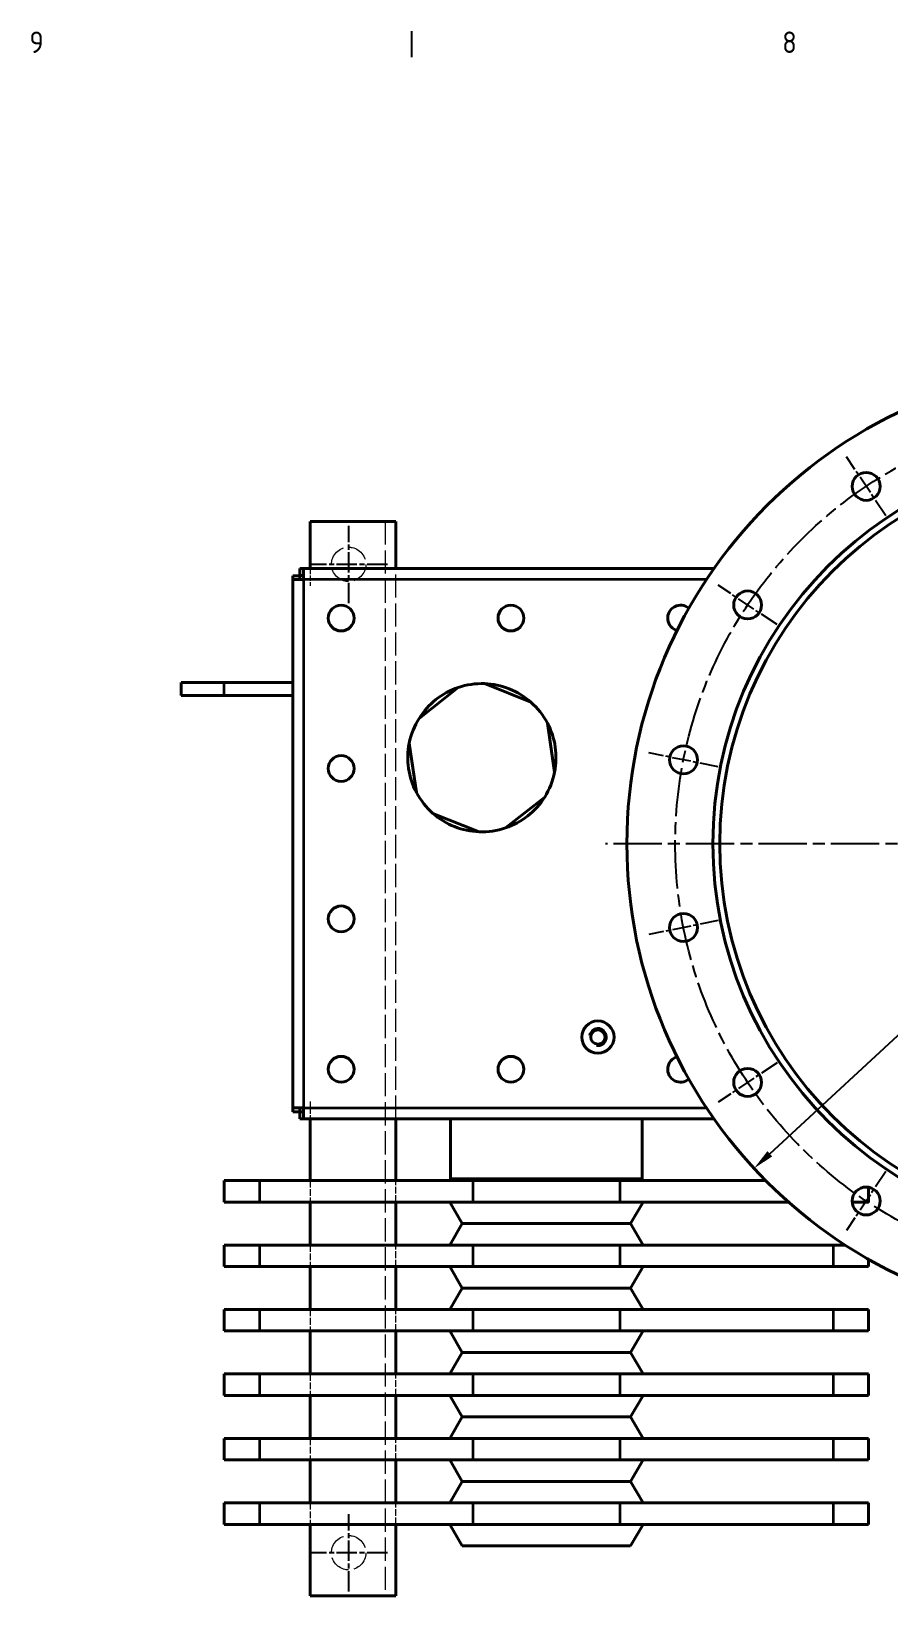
# Model space of a CAD drawing. Header units: millimetres. Extents: x 0 to 4205, y 0 to 2970.
# Drawn here: x 1224 to 1624, y 2154 to 2882 of the extents above; entities that cross this region are included whole.
import ezdxf

# ---------------------------------------------------------------- set-up
doc = ezdxf.new("R2010")
doc.units = ezdxf.units.MM
doc.header["$LTSCALE"] = 5
doc.linetypes.add('CHAIN', pattern=[0.3543, 0.2362, -0.0295, 0.0591, -0.0295])
doc.linetypes.add('DASHED', pattern=[0.2067, 0.1654, -0.0413])
doc.layers.get('0').update_dxf_attribs({"color": 3, "lineweight": 25})
for name, color, linetype, lineweight in [('가려진 것(ISO)', 2, 'DASHED', 18), ('가시적인 것(ISO)', 3, 'Continuous', 40), ('가시적인 좁은 것(ISO)', 3, 'Continuous', 35), ('경계(ISO)', 7, 'Continuous', 25), ('중심 표식(ISO)', 1, 'Continuous', 25), ('중심선(ISO)', 1, 'Continuous', 25), ('치수(ISO)', 2, 'Continuous', 25)]:
    doc.layers.add(name, color=color, linetype=linetype, lineweight=lineweight)
doc.styles.add('문자 텍스트_PSTEK_POSCO', font='isocp.shx')
doc.styles.add('치수 텍스트_PSTEK_POSCO', font='isocp.shx')
doc.dimstyles.new('치수_PSTEK_POSCO', dxfattribs={"dimscale": 5, "dimtxt": 3, "dimasz": 2, "dimexe": 2, "dimexo": 2.5, "dimgap": 1, "dimtad": 1, "dimrnd": 1e-08, "dimdsep": 46, "dimtxsty": '치수 텍스트_PSTEK_POSCO', "dimcen": 0.09, "dimdle": 10, "dimclrd": 7, "dimclre": 7, "dimclrt": 2, "dimadec": 1, "dimazin": 2, "dimtfac": 1, "dimtmove": 0, "dimatfit": 3, "dimfxl": 0, "dimtolj": 1, "dimlwd": -1, "dimlwe": -1, "dimarcsym": 0})

# ---------------------------------------------------------------- blocks, each defined once
blk = doc.blocks.new('경계 Default Border')
at = {"layer": '경계(ISO)'}
blk.add_line((280.33, 574), (280.33, 576.4), dxfattribs=at)
at = {"layer": '경계(ISO)', "color": 2, "char_height": 2, "attachment_point": 7, "style": '문자 텍스트_PSTEK_POSCO'}
for s, insert in [('9', (244.72, 574.38)), ('8', (314.8, 574.38))]:
    blk.add_mtext(s, dxfattribs=dict(at, insert=insert))
blk = doc.blocks.new('*D58')
at = {"layer": 'Defpoints', "color": 0}
for p in [(1887.51, 2655.02), (1560.89, 2352.79)]:
    blk.add_point(p, dxfattribs=at)
at = {"layer": '치수(ISO)', "color": 7}
for p, q in [((1887.51, 2655.02), (1962.54, 2724.45)), ((1568.23, 2359.58), (1880.17, 2648.23))]:
    blk.add_line(p, q, dxfattribs=at)
for points in [[(1879.04, 2649.45), (1881.3, 2647.01), (1887.51, 2655.02)], [(1567.1, 2360.8), (1569.37, 2358.36), (1560.89, 2352.79)]]:
    blk.add_solid(points, dxfattribs=at)
at = {"layer": '치수(ISO)', "color": 2, "insert": (1918, 2700.26), "char_height": 15, "attachment_point": 4, "rotation": 42.77953, "style": '치수 텍스트_PSTEK_POSCO'}
blk.add_mtext('\\A1;∅445', dxfattribs=at)

msp = doc.modelspace()

# ---------------------------------------------------------------- linework, layer by layer
at = {"layer": '가려진 것(ISO)', "ltscale": 13.075485}
msp.add_line((1389.2036, 2653.9047), (1389.2036, 2153.9047), dxfattribs=at)
at = {"layer": '가려진 것(ISO)', "ltscale": 3.047415}
for p, q in [((1354.2036, 2631.9047), (1354.2036, 2623.9047)), ((1354.2036, 2383.9047), (1354.2036, 2375.9047))]:
    msp.add_line(p, q, dxfattribs=at)
at = {"layer": '가려진 것(ISO)', "ltscale": 13.036946}
msp.add_line((1394.2036, 2375.9047), (1394.2036, 2631.9047), dxfattribs=at)
at = {"layer": '가려진 것(ISO)', "ltscale": 3.809293}
for p, q in [((1354.2036, 2347.1047), (1354.2036, 2337.1047)), ((1394.2036, 2337.1047), (1394.2036, 2347.1047)), ((1354.2036, 2317.1047), (1354.2036, 2307.1047)), ((1394.2036, 2307.1047), (1394.2036, 2317.1047)), ((1354.2036, 2287.1047), (1354.2036, 2277.1047)), ((1394.2036, 2277.1047), (1394.2036, 2287.1047)), ((1354.2036, 2257.1047), (1354.2036, 2247.1047)), ((1394.2036, 2247.1047), (1394.2036, 2257.1047)), ((1354.2036, 2227.1047), (1354.2036, 2217.1047)), ((1394.2036, 2217.1047), (1394.2036, 2227.1047)), ((1354.2036, 2197.1047), (1354.2036, 2187.1047)), ((1394.2036, 2187.1047), (1394.2036, 2197.1047))]:
    msp.add_line(p, q, dxfattribs=at)
at = {"layer": '가려진 것(ISO)', "ltscale": 12.182277}
for centre in [(1372.2036, 2633.9047), (1372.2036, 2173.9047)]:
    msp.add_circle(centre, 8, dxfattribs=at)
at = {"layer": '가시적인 것(ISO)'}
for p, q in [((1354.2036, 2653.9047), (1394.2036, 2653.9047)), ((1354.2036, 2653.9047), (1354.2036, 2631.9047)), ((1394.2036, 2631.9047), (1394.2036, 2653.9047)), ((1349.4036, 2628.634), (1346.2036, 2628.634)), ((1346.2036, 2626.9047), (1346.2036, 2628.634)), ((1349.4036, 2626.9047), (1349.4036, 2628.634)), ((1349.4743, 2631.9047), (1351.2036, 2631.9047)), ((1349.4743, 2628.7047), (1349.4743, 2631.9047)), ((1349.4743, 2628.7047), (1351.2036, 2628.7047)), ((1351.2036, 2631.9047), (1542.2084, 2631.9047)), ((1346.2036, 2380.9047), (1346.2036, 2626.9047)), ((1294.2036, 2578.9047), (1314.2036, 2578.9047)), ((1294.2036, 2578.9047), (1294.2036, 2572.9047)), ((1346.2036, 2578.9047), (1314.2036, 2578.9047)), ((1456.9816, 2569.8163), (1435.4725, 2578.3813)), ((1314.2036, 2572.9047), (1294.2036, 2572.9047)), ((1346.2036, 2572.9047), (1314.2036, 2572.9047)), ((1423.1525, 2576.5868), (1404.9804, 2562.2419)), ((1468.0328, 2537.1342), (1464.6957, 2560.0441)), ((1400.3745, 2550.6751), (1403.7115, 2527.7652)), ((1445.2548, 2511.2225), (1463.4268, 2525.5674)), ((1411.4256, 2517.993), (1432.9347, 2509.428)), ((1346.2036, 2379.1754), (1346.2036, 2380.9047)), ((1349.4036, 2379.1754), (1349.4036, 2380.9047)), ((1349.4036, 2379.1754), (1346.2036, 2379.1754)), ((1351.2036, 2379.1047), (1349.4743, 2379.1047)), ((1349.4743, 2379.1047), (1349.4743, 2375.9047)), ((1351.2036, 2375.9047), (1349.4743, 2375.9047)), ((1542.2084, 2375.9047), (1351.2036, 2375.9047)), ((1354.2036, 2375.9047), (1354.2036, 2347.1047)), ((1394.2036, 2347.1047), (1394.2036, 2375.9047)), ((1419.6536, 2347.8841), (1419.6536, 2375.9047)), ((1508.7536, 2347.8841), (1508.7536, 2375.9047)), ((1330.6531, 2347.1047), (1314.2036, 2347.1047)), ((1314.2036, 2347.1047), (1314.2036, 2337.1047)), ((1330.6531, 2347.1047), (1430.0016, 2347.1047)), ((1419.6536, 2347.8841), (1419.2036, 2347.1047)), ((1419.6536, 2347.8841), (1508.7536, 2347.8841)), ((1498.4056, 2347.1047), (1430.0016, 2347.1047)), ((1498.4056, 2347.1047), (1566.3429, 2347.1047)), ((1508.7536, 2347.8841), (1509.2036, 2347.1047)), ((1614.2036, 2344.0146), (1614.2036, 2337.1047)), ((1314.2036, 2337.1047), (1330.6531, 2337.1047)), ((1430.0016, 2337.1047), (1330.6531, 2337.1047)), ((1354.2036, 2337.1047), (1354.2036, 2317.1047)), ((1394.2036, 2317.1047), (1394.2036, 2337.1047)), ((1424.9771, 2327.1047), (1419.2036, 2337.1047)), ((1430.0016, 2337.1047), (1498.4056, 2337.1047)), ((1576.9487, 2337.1047), (1498.4056, 2337.1047)), ((1503.4301, 2327.1047), (1509.2036, 2337.1047)), ((1606.6093, 2337.1047), (1614.2036, 2337.1047)), ((1424.9771, 2327.1047), (1419.2036, 2317.1047)), ((1424.9771, 2327.1047), (1503.4301, 2327.1047)), ((1503.4301, 2327.1047), (1509.2036, 2317.1047)), ((1330.6531, 2317.1047), (1314.2036, 2317.1047)), ((1314.2036, 2317.1047), (1314.2036, 2307.1047)), ((1330.6531, 2317.1047), (1430.0016, 2317.1047)), ((1498.4056, 2317.1047), (1430.0016, 2317.1047)), ((1498.4056, 2317.1047), (1597.7541, 2317.1047)), ((1603.3235, 2317.1047), (1597.7541, 2317.1047)), ((1614.2036, 2310.4977), (1614.2036, 2307.1047)), ((1314.2036, 2307.1047), (1330.6531, 2307.1047)), ((1430.0016, 2307.1047), (1330.6531, 2307.1047)), ((1354.2036, 2307.1047), (1354.2036, 2287.1047)), ((1394.2036, 2287.1047), (1394.2036, 2307.1047)), ((1424.9771, 2297.1047), (1419.2036, 2307.1047)), ((1430.0016, 2307.1047), (1498.4056, 2307.1047)), ((1597.7541, 2307.1047), (1498.4056, 2307.1047)), ((1503.4301, 2297.1047), (1509.2036, 2307.1047)), ((1597.7541, 2307.1047), (1614.2036, 2307.1047)), ((1424.9771, 2297.1047), (1419.2036, 2287.1047)), ((1424.9771, 2297.1047), (1503.4301, 2297.1047)), ((1503.4301, 2297.1047), (1509.2036, 2287.1047)), ((1330.6531, 2287.1047), (1314.2036, 2287.1047)), ((1314.2036, 2287.1047), (1314.2036, 2277.1047)), ((1330.6531, 2287.1047), (1430.0016, 2287.1047)), ((1498.4056, 2287.1047), (1430.0016, 2287.1047)), ((1498.4056, 2287.1047), (1597.7541, 2287.1047)), ((1614.2036, 2287.1047), (1597.7541, 2287.1047)), ((1614.2036, 2287.1047), (1614.2036, 2277.1047)), ((1314.2036, 2277.1047), (1330.6531, 2277.1047)), ((1430.0016, 2277.1047), (1330.6531, 2277.1047)), ((1354.2036, 2277.1047), (1354.2036, 2257.1047)), ((1394.2036, 2257.1047), (1394.2036, 2277.1047)), ((1424.9771, 2267.1047), (1419.2036, 2277.1047)), ((1430.0016, 2277.1047), (1498.4056, 2277.1047)), ((1597.7541, 2277.1047), (1498.4056, 2277.1047)), ((1503.4301, 2267.1047), (1509.2036, 2277.1047)), ((1597.7541, 2277.1047), (1614.2036, 2277.1047)), ((1424.9771, 2267.1047), (1419.2036, 2257.1047)), ((1424.9771, 2267.1047), (1503.4301, 2267.1047)), ((1503.4301, 2267.1047), (1509.2036, 2257.1047)), ((1330.6531, 2257.1047), (1314.2036, 2257.1047)), ((1314.2036, 2257.1047), (1314.2036, 2247.1047)), ((1330.6531, 2257.1047), (1430.0016, 2257.1047)), ((1498.4056, 2257.1047), (1430.0016, 2257.1047)), ((1498.4056, 2257.1047), (1597.7541, 2257.1047)), ((1614.2036, 2257.1047), (1597.7541, 2257.1047)), ((1614.2036, 2257.1047), (1614.2036, 2247.1047)), ((1314.2036, 2247.1047), (1330.6531, 2247.1047)), ((1430.0016, 2247.1047), (1330.6531, 2247.1047)), ((1354.2036, 2247.1047), (1354.2036, 2227.1047)), ((1394.2036, 2227.1047), (1394.2036, 2247.1047)), ((1424.9771, 2237.1047), (1419.2036, 2247.1047)), ((1430.0016, 2247.1047), (1498.4056, 2247.1047)), ((1597.7541, 2247.1047), (1498.4056, 2247.1047)), ((1503.4301, 2237.1047), (1509.2036, 2247.1047)), ((1597.7541, 2247.1047), (1614.2036, 2247.1047)), ((1424.9771, 2237.1047), (1419.2036, 2227.1047)), ((1424.9771, 2237.1047), (1503.4301, 2237.1047)), ((1503.4301, 2237.1047), (1509.2036, 2227.1047)), ((1330.6531, 2227.1047), (1314.2036, 2227.1047)), ((1314.2036, 2227.1047), (1314.2036, 2217.1047)), ((1330.6531, 2227.1047), (1430.0016, 2227.1047)), ((1498.4056, 2227.1047), (1430.0016, 2227.1047)), ((1498.4056, 2227.1047), (1597.7541, 2227.1047)), ((1614.2036, 2227.1047), (1597.7541, 2227.1047)), ((1614.2036, 2227.1047), (1614.2036, 2217.1047)), ((1314.2036, 2217.1047), (1330.6531, 2217.1047)), ((1430.0016, 2217.1047), (1330.6531, 2217.1047)), ((1354.2036, 2217.1047), (1354.2036, 2197.1047)), ((1394.2036, 2197.1047), (1394.2036, 2217.1047)), ((1424.9771, 2207.1047), (1419.2036, 2217.1047)), ((1430.0016, 2217.1047), (1498.4056, 2217.1047)), ((1597.7541, 2217.1047), (1498.4056, 2217.1047)), ((1503.4301, 2207.1047), (1509.2036, 2217.1047)), ((1597.7541, 2217.1047), (1614.2036, 2217.1047)), ((1424.9771, 2207.1047), (1419.2036, 2197.1047)), ((1424.9771, 2207.1047), (1503.4301, 2207.1047)), ((1503.4301, 2207.1047), (1509.2036, 2197.1047)), ((1330.6531, 2197.1047), (1314.2036, 2197.1047)), ((1314.2036, 2197.1047), (1314.2036, 2187.1047)), ((1330.6531, 2197.1047), (1430.0016, 2197.1047)), ((1498.4056, 2197.1047), (1430.0016, 2197.1047)), ((1498.4056, 2197.1047), (1597.7541, 2197.1047)), ((1614.2036, 2197.1047), (1597.7541, 2197.1047)), ((1614.2036, 2197.1047), (1614.2036, 2187.1047)), ((1314.2036, 2187.1047), (1330.6531, 2187.1047)), ((1430.0016, 2187.1047), (1330.6531, 2187.1047)), ((1354.2036, 2187.1047), (1354.2036, 2153.9047)), ((1394.2036, 2153.9047), (1394.2036, 2187.1047)), ((1424.9771, 2177.1047), (1419.2036, 2187.1047)), ((1430.0016, 2187.1047), (1498.4056, 2187.1047)), ((1597.7541, 2187.1047), (1498.4056, 2187.1047)), ((1503.4301, 2177.1047), (1509.2036, 2187.1047)), ((1597.7541, 2187.1047), (1614.2036, 2187.1047)), ((1424.9771, 2177.1047), (1503.4301, 2177.1047)), ((1394.2036, 2153.9047), (1354.2036, 2153.9047))]:
    msp.add_line(p, q, dxfattribs=at)
for centre, radius in [((1724.2036, 2503.9047), 222.5), ((1724.2036, 2503.9047), 182.5), ((1724.2036, 2503.9047), 179.3), ((1613.0896, 2670.1986), 6.5), ((1557.9097, 2615.0187), 6.5), ((1368.7036, 2608.9047), 6), ((1447.7036, 2608.9047), 6), ((1528.0466, 2542.9227), 6.5), ((1368.7036, 2538.9047), 6), ((1368.7036, 2468.9047), 6), ((1528.0466, 2464.8866), 6.5), ((1488.2036, 2413.9047), 7.5), ((1488.2036, 2413.9047), 3.3235), ((1368.7036, 2398.9047), 6), ((1447.7036, 2398.9047), 6), ((1557.9097, 2392.7906), 6.5), ((1613.0896, 2337.6107), 6.5)]:
    msp.add_circle(centre, radius, dxfattribs=at)
for centre, radius, start, end in [((1526.7036, 2608.9047), 6, 49.9386834, 254.0670219), ((1434.2036, 2543.9047), 34.5, 87.8922177, 108.6824944), ((1434.2036, 2543.9047), 34.5, 48.6824944, 87.8922177), ((1434.2036, 2543.9047), 34.5, 108.6824944, 147.8922177), ((1434.2036, 2543.9047), 34.5, 27.8922177, 48.6824944), ((1434.2036, 2543.9047), 34.5, 147.8922177, 168.6824944), ((1434.2036, 2543.9047), 34.5, 348.6824944, 27.8922177), ((1434.2036, 2543.9047), 34.5, 168.6824944, 207.8922177), ((1434.2036, 2543.9047), 34.5, 327.8922177, 348.6824944), ((1434.2036, 2543.9047), 34.5, 207.8922177, 228.6824944), ((1434.2036, 2543.9047), 34.5, 288.6824944, 327.8922177), ((1434.2036, 2543.9047), 34.5, 228.6824944, 267.8922177), ((1434.2036, 2543.9047), 34.5, 267.8922177, 288.6824944), ((1526.7036, 2398.9047), 6, 105.9329781, 310.0613166)]:
    msp.add_arc(centre, radius, start, end, dxfattribs=at)
for points in [[(1351.2036, 2631.5694), (1351.2036, 2631.7904), (1351.2036, 2631.8589), (1351.2036, 2631.9047)], [(1351.2036, 2376.2399), (1351.2036, 2376.019), (1351.2036, 2375.9504), (1351.2036, 2375.9047)]]:
    msp.add_open_spline(points, degree=3, dxfattribs=at)
for points, knots in [([(1351.2036, 2626.9047), (1351.2036, 2628.4101), (1351.2036, 2629.8995), (1351.2036, 2630.8315), (1351.2036, 2631.1402), (1351.2036, 2631.3899), (1351.2036, 2631.5694)], [0, 0, 0, 0, 0.575044589, 0.575044589, 0.575044589, 0.76555338, 0.76555338, 0.76555338, 0.76555338]), ([(1351.2036, 2626.9047), (1349.6982, 2626.9047), (1348.2088, 2626.9047), (1347.2768, 2626.9047), (1346.5881, 2626.9047), (1346.3574, 2626.9047), (1346.2036, 2626.9047)], [0, 0, 0, 0, 0.57504459, 0.57504459, 0.57504459, 1, 1, 1, 1]), ([(1351.2036, 2380.9047), (1349.6982, 2380.9047), (1348.2088, 2380.9047), (1347.2768, 2380.9047), (1346.5881, 2380.9047), (1346.3574, 2380.9047), (1346.2036, 2380.9047)], [0, 0, 0, 0, 0.57504459, 0.57504459, 0.57504459, 1, 1, 1, 1]), ([(1351.2036, 2380.9047), (1351.2036, 2379.3992), (1351.2036, 2377.9098), (1351.2036, 2376.9779), (1351.2036, 2376.6691), (1351.2036, 2376.4194), (1351.2036, 2376.2399)], [0, 0, 0, 0, 0.575044589, 0.575044589, 0.575044589, 0.76555338, 0.76555338, 0.76555338, 0.76555338])]:
    msp.add_open_spline(points, degree=3, knots=knots, dxfattribs=at)
at = {"layer": '가시적인 좁은 것(ISO)'}
for p, q in [((1538.7926, 2626.9047), (1351.2036, 2626.9047)), ((1351.2036, 2626.9047), (1351.2036, 2380.9047)), ((1314.2036, 2572.9047), (1314.2036, 2578.9047)), ((1351.2036, 2380.9047), (1538.7926, 2380.9047)), ((1330.6531, 2347.1047), (1330.6531, 2337.1047)), ((1430.0016, 2347.1047), (1430.0016, 2337.1047)), ((1498.4056, 2347.1047), (1498.4056, 2337.1047)), ((1330.6531, 2317.1047), (1330.6531, 2307.1047)), ((1430.0016, 2317.1047), (1430.0016, 2307.1047)), ((1498.4056, 2317.1047), (1498.4056, 2307.1047)), ((1597.7541, 2317.1047), (1597.7541, 2307.1047)), ((1330.6531, 2287.1047), (1330.6531, 2277.1047)), ((1430.0016, 2287.1047), (1430.0016, 2277.1047)), ((1498.4056, 2287.1047), (1498.4056, 2277.1047)), ((1597.7541, 2287.1047), (1597.7541, 2277.1047)), ((1330.6531, 2257.1047), (1330.6531, 2247.1047)), ((1430.0016, 2257.1047), (1430.0016, 2247.1047)), ((1498.4056, 2257.1047), (1498.4056, 2247.1047)), ((1597.7541, 2257.1047), (1597.7541, 2247.1047)), ((1330.6531, 2227.1047), (1330.6531, 2217.1047)), ((1430.0016, 2227.1047), (1430.0016, 2217.1047)), ((1498.4056, 2227.1047), (1498.4056, 2217.1047)), ((1597.7541, 2227.1047), (1597.7541, 2217.1047)), ((1330.6531, 2197.1047), (1330.6531, 2187.1047)), ((1430.0016, 2197.1047), (1430.0016, 2187.1047)), ((1498.4056, 2197.1047), (1498.4056, 2187.1047)), ((1597.7541, 2197.1047), (1597.7541, 2187.1047))]:
    msp.add_line(p, q, dxfattribs=at)
msp.add_arc((1488.2036, 2413.9047), 4, 260, 170, dxfattribs=at)
at = {"layer": '중심 표식(ISO)', "linetype": 'CHAIN', "ltscale": 7.333869}
for p, q in [((1622.2565, 2656.4793), (1603.9227, 2683.9178)), ((1571.6289, 2605.8518), (1544.1904, 2624.1856)), ((1544.2295, 2539.7037), (1511.8636, 2546.1417)), ((1544.2295, 2468.1056), (1511.8636, 2461.6676)), ((1571.6289, 2401.9575), (1544.1904, 2383.6237)), ((1622.2565, 2351.33), (1603.9227, 2323.8915))]:
    msp.add_line(p, q, dxfattribs=at)
at = {"layer": '중심 표식(ISO)', "linetype": 'CHAIN', "ltscale": 8.000593}
for p, q in [((1372.2036, 2615.9047), (1372.2036, 2651.9047)), ((1390.2036, 2633.9047), (1354.2036, 2633.9047)), ((1372.2036, 2155.9047), (1372.2036, 2191.9047)), ((1390.2036, 2173.9047), (1354.2036, 2173.9047))]:
    msp.add_line(p, q, dxfattribs=at)
at = {"layer": '중심 표식(ISO)', "linetype": 'CHAIN', "ltscale": 19.051651}
msp.add_line((1956.7036, 2503.9047), (1491.7036, 2503.9047), dxfattribs=at)
at = {"layer": '중심선(ISO)', "linetype": 'CHAIN', "ltscale": 19.051651}
msp.add_circle((1724.2036, 2503.9047), 200, dxfattribs=at)

# ---------------------------------------------------------------- block references
at = {"xscale": 5, "yscale": 5, "zscale": 5}
msp.add_blockref('경계 Default Border', (0, 0), dxfattribs=at)

# ---------------------------------------------------------------- dimensions: what is measured, and where the dimension line sits
at = {"layer": '치수(ISO)', "color": 7}
dim = msp.add_diameter_dim_2p(p1=(1560.8947, 2352.7873), p2=(1887.5125, 2655.022), dimstyle='치수_PSTEK_POSCO', override={"dimdec": 2, "dimlfac": 1, "dimtp": 0, "dimtm": 0, "dimtdec": 2, "dimatfit": 2}, dxfattribs=at)
dim.commit()
dim.dimension.update_dxf_attribs({"geometry": '*D58', "text_midpoint": (1942.6813, 2706.0723), "dimtype": 163})

doc.saveas('drawing.dxf')
